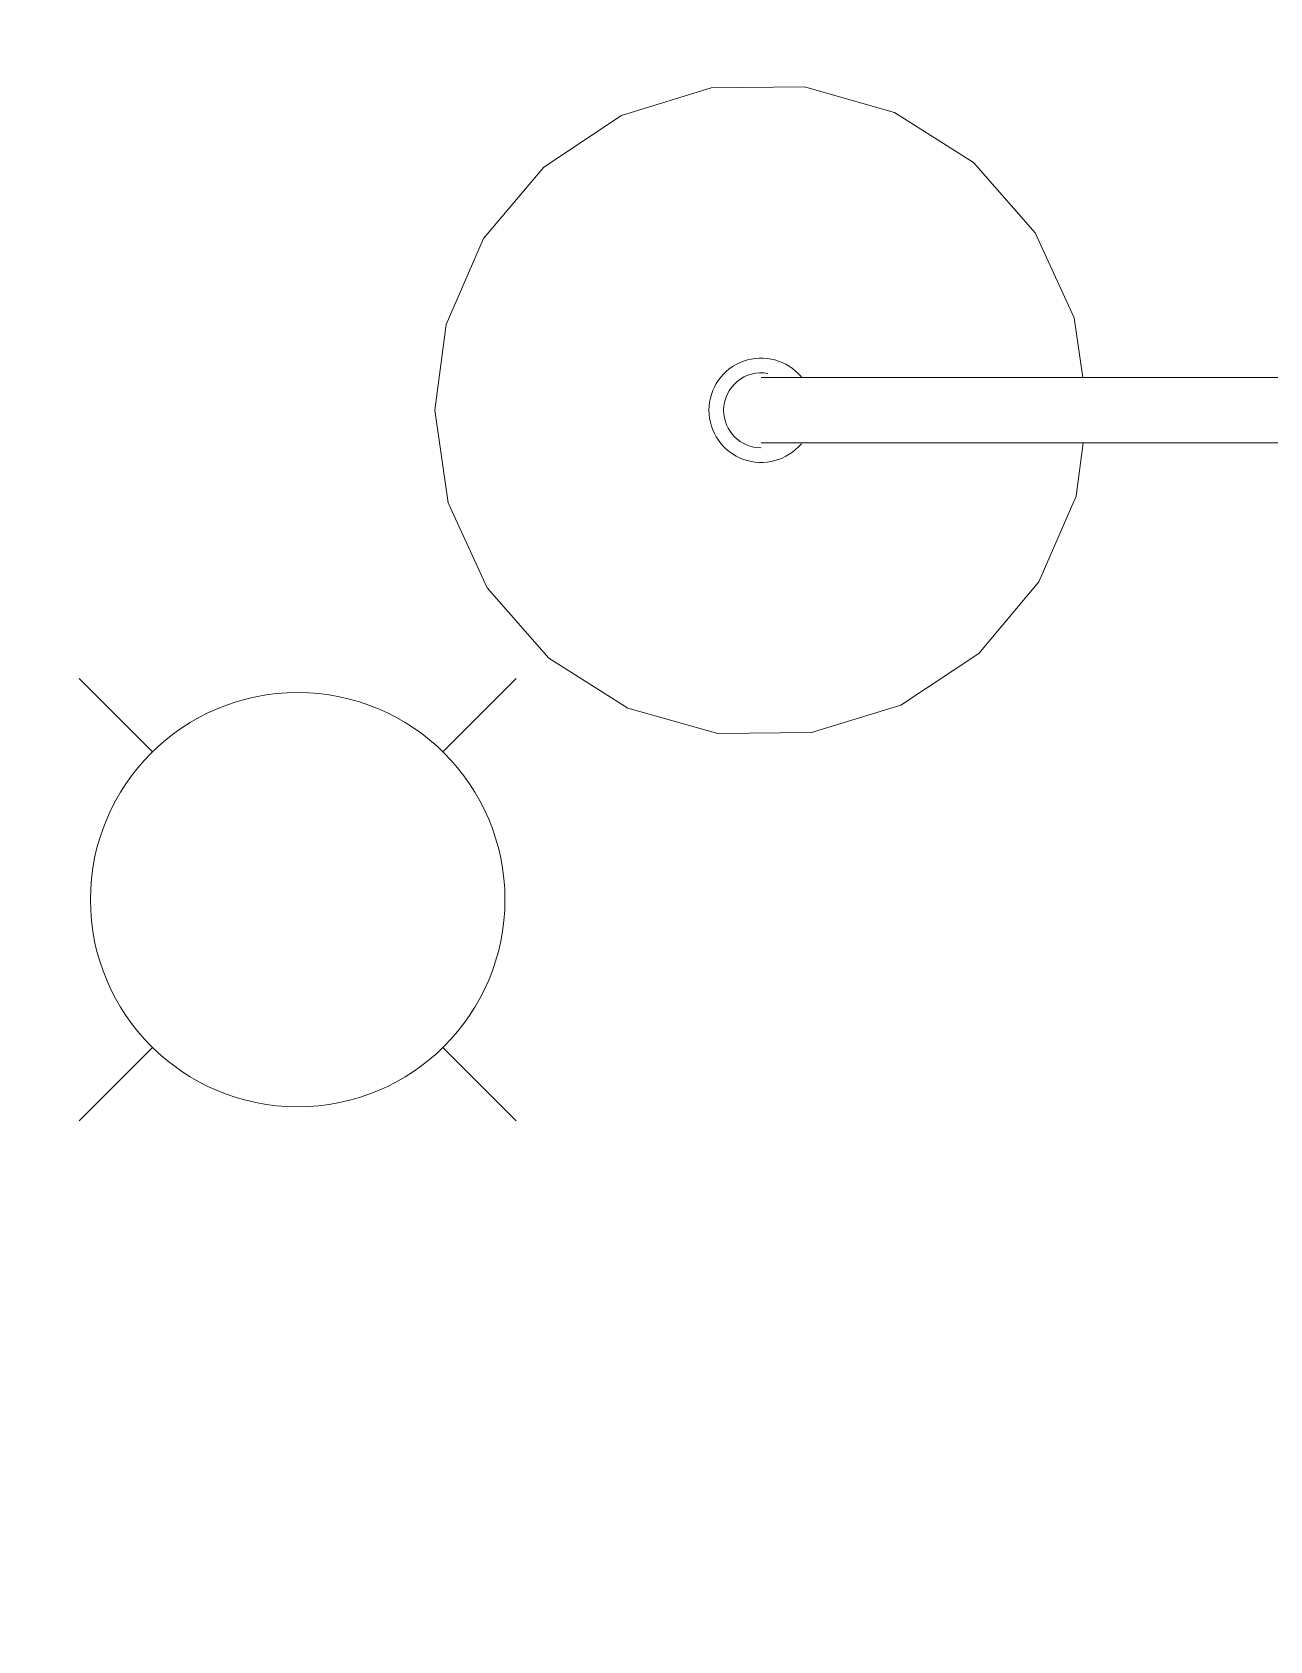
# Model space of a CAD drawing. Header units: millimetres. Extents: x -46592 to 140440, y -36427 to 76663.
# Drawn here: x 35755.7 to 36134.9, y 41168.3 to 41661.4 of the extents above; entities that cross this region are included whole.
import ezdxf

# ---------------------------------------------------------------- set-up
doc = ezdxf.new("R2010")
doc.units = ezdxf.units.MM
doc.linetypes.add('Pistekatko 3_2_mm', pattern=[350, 150, -100, 0, -100])
doc.layers.add('AR-C_APUVIIVA-1', color=1, linetype='Pistekatko 3_2_mm', lineweight=18)
doc.layers.add('AR21_PUTKIOSA', color=6, linetype='Continuous', lineweight=18)

# ---------------------------------------------------------------- blocks, each defined once
blk = doc.blocks.new('Lattiakaivo 3D_ näkyy pohjissa altaiden päällä - Lattiakaivo 3D_ näkyy pohjissa altaiden päällä-1643861-04 2_ krs')
at = {"layer": 'AR21_PUTKIOSA'}
for p, q in [((-44.5, 45.3), (-66.95, 67.75)), ((44.5, 45.3), (66.95, 67.75)), ((-44.5, -45.3), (-66.95, -67.75)), ((44.5, -45.3), (66.95, -67.75))]:
    blk.add_line(p, q, dxfattribs=at)
blk.add_circle((0, 0), 63.5, dxfattribs=at)
blk = doc.blocks.new('Shower_columns_15486 - Suihku-V23-04 2_ krs')
at = {"layer": 'AR21_PUTKIOSA'}
for p, q in [((-10, 408), (-10, 108)), ((10, 108), (10, 408))]:
    blk.add_line(p, q, dxfattribs=at)
at = {"layer": 'AR21_PUTKIOSA', "flags": 128}
for points in [[(0, 558), (-28.36, 553.9), (-54.39, 541.92), (-75.95, 523.05), (-91.28, 498.84), (-99.11, 471.28), (-98.81, 442.63), (-90.4, 415.24), (-74.56, 391.36), (-52.61, 372.96), (-26.33, 361.53), (-9.94, 359.33)], [(10, 359.45), (28.36, 362.1), (54.39, 374.08), (75.95, 392.95), (91.28, 417.16), (99.11, 444.72), (98.81, 473.37), (90.4, 500.76), (74.56, 524.64), (52.61, 543.04), (26.33, 554.47), (0, 558)], [(-10, 458), (-10, 453.92), (-10, 442.36), (-10, 425.19), (-10, 408)], [(10, 408), (10, 427.77), (10, 444.32), (10, 454.95), (10, 458)]]:
    blk.add_lwpolyline(points, dxfattribs=at)
at = {"layer": 'AR21_PUTKIOSA'}
for radius, start, end in [(16, 90, 230.2252), (16, 309.7748, 90), (11.5, 90, 180), (11.5, 349.8867, 90)]:
    blk.add_arc((0, 458), radius, start, end, dxfattribs=at)

msp = doc.modelspace()

# ---------------------------------------------------------------- linework, layer by layer
at = {"layer": 'AR-C_APUVIIVA-1'}
msp.add_arc((35789.84, 41179.58), 650, 35.35953, 190.42372, dxfattribs=at)

# ---------------------------------------------------------------- block references
at = {"layer": 'AR21_PUTKIOSA', "rotation": 89.99999999998653}
msp.add_blockref('Shower_columns_15486 - Suihku-V23-04 2_ krs', (36437.08, 41545.47), dxfattribs=at)
at = {"layer": 'AR21_PUTKIOSA'}
msp.add_blockref('Lattiakaivo 3D_ näkyy pohjissa altaiden päällä - Lattiakaivo 3D_ näkyy pohjissa altaiden päällä-1643861-04 2_ krs', (35837.08, 41395.47), dxfattribs=at)

doc.saveas('drawing.dxf')
